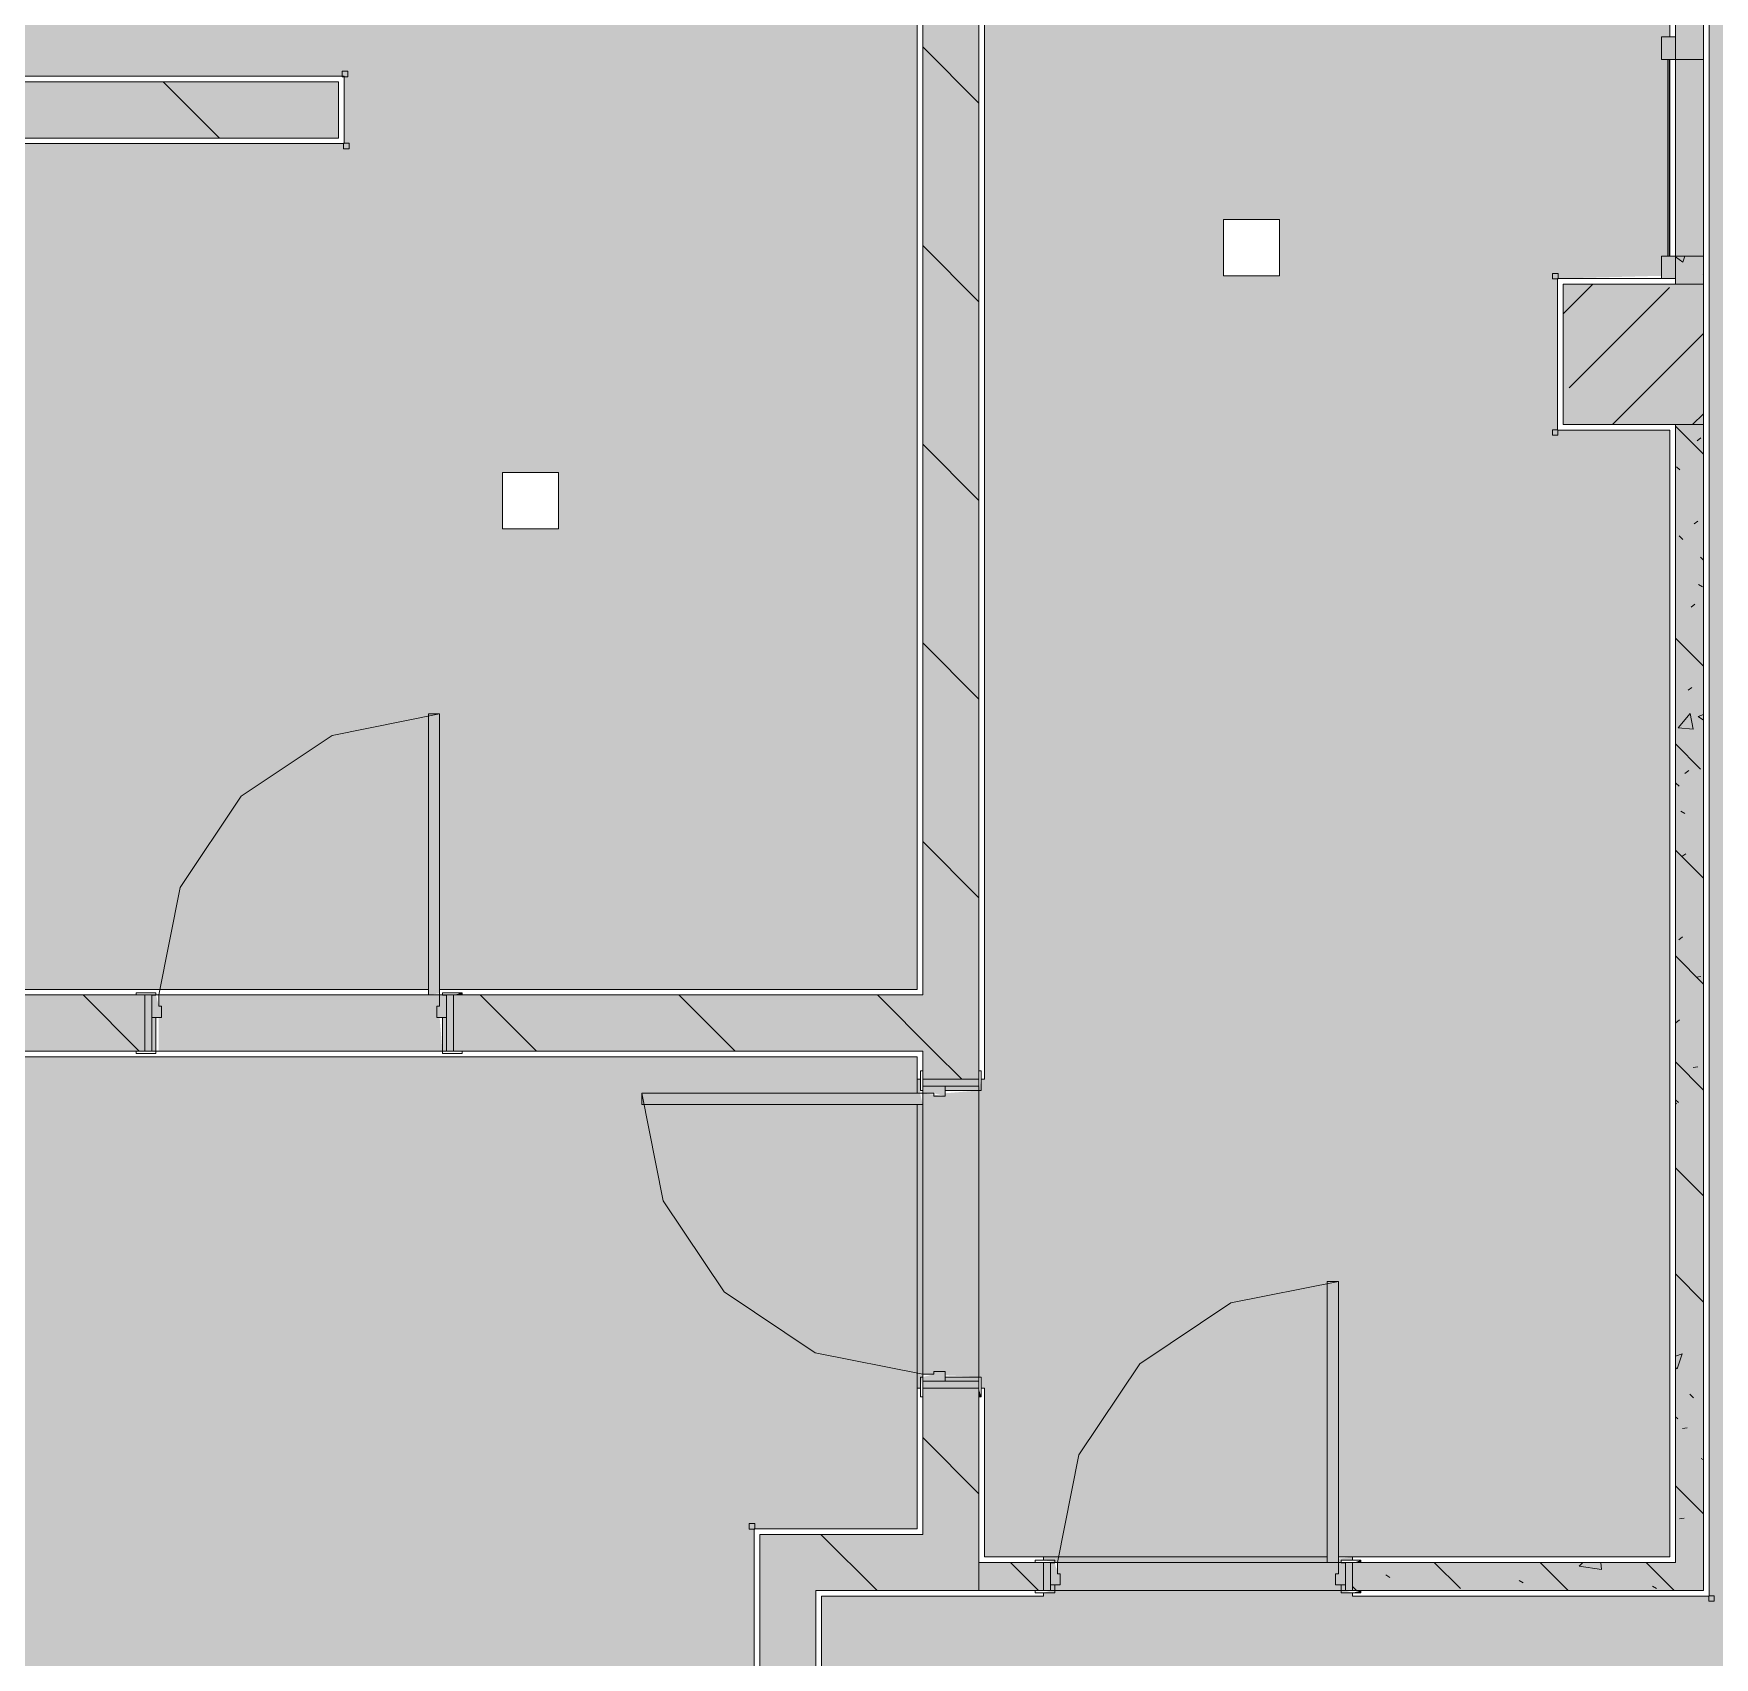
# Model space of a CAD drawing. Header units: millimetres. Extents: x -3817 to 677485, y -22715 to 103890.
# Drawn here: x -717.62 to -670.5, y -19459.29 to -19413.79 of the extents above; entities that cross this region are included whole.
import ezdxf

# ---------------------------------------------------------------- set-up
doc = ezdxf.new("R2010")
doc.units = ezdxf.units.MM
doc.layers.add('PDF _Геометрия', color=7, linetype='Continuous', true_color=0x1d1d1d)
doc.layers.add('PDF _Сплошная заливка', color=7, linetype='Continuous', true_color=0xffffff)

msp = doc.modelspace()

# ---------------------------------------------------------------- hatches: boundary and pattern name
at = {"layer": 'PDF _Сплошная заливка', "transparency": 33554559}
h = msp.add_hatch(color=256, dxfattribs=at)
h.paths.add_polyline_path([(-750.2853836064546, -19511.12036949702), (-750.2853836064546, -19511.09671810814), (-761.5055099953437, -19511.12036949702), (-761.466091939788, -19511.9077222748), (-750.6397266620103, -19511.9077222748), (-750.6397266620103, -19511.12036949702)], flags=0)
h.paths.add_polyline_path([(-741.8290474953436, -19511.91560560813), (-741.6794266620102, -19511.9077222748), (-741.758179439788, -19511.09671810814), (-750.2853836064546, -19511.12036949702), (-750.2853836064546, -19511.9077222748), (-741.8290474953436, -19511.9077222748)], flags=0)
h.paths.add_polyline_path([(-787.181729439788, -19511.91560560813), (-787.109504439788, -19511.9077222748), (-784.8195836064547, -19511.9077222748), (-784.8195836064547, -19511.09671810814), (-787.181729439788, -19511.09671810814)], flags=0)
h.paths.add_polyline_path([(-784.4259072175659, -19511.9077222748), (-774.0011016620102, -19511.9077222748), (-774.0011016620102, -19511.12036949702), (-784.4653252731215, -19511.12036949702), (-784.4653252731215, -19511.9077222748)], flags=0)
h.paths.add_polyline_path([(-769.938280828677, -19511.9077222748), (-769.7807752731214, -19511.9077222748), (-769.7807752731214, -19511.09671810814), (-773.6467586064547, -19511.12036949702), (-773.6467586064547, -19511.9077222748), (-770.0116072175658, -19511.9077222748)], flags=0)
h.paths.add_polyline_path([(-764.7336766620102, -19511.09671810814), (-764.6550086064547, -19510.96286394147), (-764.7336766620102, -19511.06781116369)], flags=0)
h.paths.add_polyline_path([(-761.859768328677, -19511.9077222748), (-761.859768328677, -19511.09671810814), (-764.7336766620102, -19511.09671810814), (-764.7336766620102, -19511.9077222748)], flags=0)
h.paths.add_polyline_path([(-773.3318349953437, -19510.8053597748), (-773.2530822175657, -19510.8053597748), (-773.3318349953437, -19510.64794033036)], flags=0)
h.paths.add_polyline_path([(-744.1123558286769, -19395.61260699702), (-744.1123558286769, -19395.92753199702), (-747.0064391620103, -19395.92753199702), (-746.6977877731215, -19396.46201394147), (-746.970580828677, -19396.61951810813), (-747.3701072175659, -19395.92753199702), (-750.8051155508992, -19395.92753199702), (-750.8051155508992, -19395.61260699702), (-747.5519405508991, -19395.61260699702), (-747.6518863842324, -19395.37635005258), (-747.4064738842325, -19395.23469866369), (-747.1882738842324, -19395.61260699702), (-744.1754252731214, -19395.61260699702)], flags=0)
h.paths.add_polyline_path([(-748.364216939788, -19395.22681394147), (-748.2657988842326, -19395.22681394147), (-748.2657988842326, -19395.12839449702)], flags=0)
h.paths.add_polyline_path([(-817.4956016620104, -19398.17159171925), (-817.4956016620104, -19397.58107644147), (-818.8341377731215, -19397.58107644147), (-818.8341377731215, -19398.17159171925), (-817.6531072175658, -19398.17159171925)], flags=0)
h.paths.add_polyline_path([(-817.4956016620104, -19410.37582505258), (-818.8341377731215, -19410.37582505258), (-818.8341377731215, -19410.96642505258), (-817.4956016620104, -19410.96642505258), (-817.4956016620104, -19410.76958616369)], flags=0)
h.paths.add_polyline_path([(-764.7336766620102, -19510.17551116369), (-764.6550086064547, -19509.86050144147), (-741.6794266620102, -19509.86050144147), (-741.6794266620102, -19510.0101222748), (-722.3808738842325, -19510.0101222748), (-722.3808738842325, -19506.86850699702), (-717.6743002731214, -19506.86850699702), (-717.656666939788, -19510.01800560813), (-703.521179439788, -19510.01800560813), (-703.521179439788, -19479.28053199702), (-697.4211391620103, -19479.28053199702), (-697.4211391620103, -19478.25700699702), (-705.1374238842325, -19478.25700699702), (-705.1374238842325, -19477.9419972748), (-697.4211391620103, -19477.9419972748), (-697.4211391620103, -19455.68925699702), (-692.8543530508991, -19455.68925699702), (-692.8543530508991, -19443.79986255258), (-700.5706377731215, -19443.79986255258), (-700.5706377731215, -19443.48493894147), (-692.8543530508991, -19443.48493894147), (-692.8543530508991, -19442.46132783036), (-744.2698599953437, -19442.46132783036), (-744.2698599953437, -19402.69895838591), (-744.1754252731214, -19402.61766255258), (-744.1123558286769, -19402.30528199702), (-742.4746641620103, -19402.3840347748), (-742.4746641620103, -19402.69895838591), (-742.3801447175659, -19402.69895838591), (-742.3801447175659, -19392.38435560813), (-742.5376488842325, -19392.38435560813), (-742.5376488842325, -19395.53385560813), (-743.4825072175659, -19395.61260699702), (-743.4825072175659, -19395.6913597748), (-744.1754252731214, -19395.53385560813), (-744.1754252731214, -19395.22689866369), (-748.364216939788, -19395.22681394147), (-748.364216939788, -19392.38435560813), (-764.7415599953436, -19392.46056533036), (-764.7415599953436, -19395.37635005258), (-772.4136794397881, -19395.37635005258), (-771.7913752731214, -19396.45421394147), (-772.0641683286769, -19396.6116347748), (-772.7727697175658, -19395.37635005258), (-773.7176280508991, -19395.37635005258), (-773.7176280508991, -19392.22685144147), (-811.9840433286769, -19392.22685144147), (-811.9840433286769, -19395.37635005258), (-814.9760377731213, -19395.37635005258), (-814.9760377731213, -19397.58107644147), (-816.8657530508992, -19397.58107644147), (-816.8657530508992, -19398.25034310813), (-817.0231738842325, -19398.17159171925), (-817.4956016620104, -19398.17159171925), (-817.4956016620104, -19398.64401949702), (-818.8341377731215, -19398.64401949702), (-818.8341377731215, -19409.90339588591), (-817.4956016620104, -19409.90339588591), (-817.4956016620104, -19410.37582505258), (-816.8657530508992, -19410.37582505258), (-816.8657530508992, -19410.96642505258), (-814.9760377731213, -19410.96642505258), (-814.9760377731213, -19420.25741671924), (-811.9840433286769, -19420.27369310813), (-811.9840433286769, -19429.86333338591), (-814.9760377731213, -19429.86333338591), (-814.9760377731213, -19444.03213616369), (-811.9840433286769, -19444.03213616369), (-811.9840433286769, -19448.75642644147), (-812.1414627731214, -19448.75642644147), (-812.1414627731214, -19449.05558338591), (-812.7319780508992, -19449.05558338591), (-812.7319780508992, -19448.76032644146), (-814.9760377731213, -19448.76032644146), (-814.9760377731213, -19462.93302783036), (-811.9840433286769, -19462.93302783036), (-811.9840433286769, -19472.53902921925), (-814.9760377731213, -19472.53902921925), (-814.9760377731213, -19483.56223338591), (-787.181729439788, -19483.56223338591), (-787.181729439788, -19509.86050144147), (-769.6232711064548, -19509.86050144147), (-769.6232711064548, -19507.02601255258), (-764.8990655508992, -19507.02601255258), (-764.8990655508992, -19510.01800560813), (-764.7415599953436, -19510.01800560813), (-764.7415599953436, -19510.17551116369)], flags=0)
h.paths.add_polyline_path([(-717.7525433286769, -19472.96415560813), (-722.1525849953437, -19472.96415560813), (-722.1525849953437, -19472.79486810813), (-723.1383030508991, -19472.79486810813), (-723.1383030508991, -19466.9683847748), (-722.1525849953437, -19466.9683847748), (-722.1525849953437, -19466.72822783035), (-717.1605877731214, -19466.72822783035), (-717.1605877731214, -19472.96415560813), (-717.6743002731214, -19472.96415560813)], flags=0)
h.paths.add_polyline_path([(-765.1352377731214, -19471.98784866369), (-769.3982891620102, -19471.98784866369), (-769.3949822175658, -19467.72505144147), (-765.1352377731214, -19467.72505144147), (-765.1352377731214, -19470.36745005258)], flags=0)
h.paths.add_polyline_path([(-765.1352377731214, -19424.91075421924), (-769.3949822175658, -19424.91075421924), (-769.3949822175658, -19420.6432097748), (-765.1274377731213, -19420.6432097748), (-765.1274377731213, -19424.91075421924)], flags=0)
h.paths.add_polyline_path([(-744.1123558286769, -19394.63621394147), (-744.1123558286769, -19392.38435560813), (-747.7737016620102, -19392.38435560813), (-747.7737016620102, -19394.63621394147), (-746.2249349953437, -19394.63621394147)], flags=0)
h = msp.add_hatch(color=256, dxfattribs=at)
h.paths.add_polyline_path([(-742.3801447175659, -19440.57161255258), (-706.5547113842324, -19440.57161255258), (-706.5547113842324, -19432.85541255258), (-706.2397016620104, -19432.85541255258), (-706.2397016620104, -19440.57161255258), (-692.8543530508991, -19440.57161255258), (-692.8543530508991, -19409.15546116369), (-697.6179780508992, -19409.15546116369), (-697.6179780508992, -19395.53385560813), (-704.1531474953437, -19395.53385560813), (-704.1531474953437, -19395.21893060813), (-697.6179780508992, -19395.21893060813), (-697.6179780508992, -19393.8271597748), (-700.1470377731214, -19393.8271597748), (-700.1470377731214, -19392.38435560813), (-701.2792391620103, -19392.38435560813), (-701.2792391620103, -19392.52609310814), (-717.4991627731215, -19392.52609310814), (-717.4991627731215, -19395.37635005258), (-722.5383780508992, -19395.37635005258), (-722.5383780508992, -19392.38435560813), (-724.9004377731213, -19392.38435560813), (-724.9004377731213, -19392.52609310814), (-741.1203613842325, -19392.52609310814), (-741.1203613842325, -19392.38435560813), (-742.3801447175659, -19392.38435560813), (-742.3801447175659, -19414.98202921925), (-708.9167724953436, -19414.98202921925), (-708.9167724953436, -19416.87166116369), (-742.3801447175659, -19416.87166116369), (-742.3801447175659, -19439.0588722748)], flags=0)
h.paths.add_polyline_path([(-702.9028599953435, -19427.66182921924), (-704.477566939788, -19427.66182921924), (-704.477566939788, -19426.0871222748), (-702.9028599953435, -19426.0871222748)], flags=0)
h.paths.add_polyline_path([(-717.8928391620102, -19424.90287088591), (-722.1447016620103, -19424.90287088591), (-722.1447016620103, -19420.65109310814), (-717.8928391620102, -19420.65109310814), (-717.8928391620102, -19421.61061671924)], flags=0)
h.paths.add_polyline_path([(-725.7691724953436, -19411.91518199702), (-727.3720224953436, -19411.91518199702), (-727.3720224953436, -19409.55303755258), (-725.0098780508991, -19409.55303755258), (-725.0098780508991, -19411.91518199702), (-725.4216961064548, -19411.91518199702)], flags=0)
h = msp.add_hatch(color=256, dxfattribs=at)
h.paths.add_polyline_path([(-681.3587211064548, -19456.47661116369), (-681.3587211064548, -19448.76032644146), (-681.0437961064547, -19448.76032644146), (-681.0437961064547, -19456.47661116369), (-671.7527197175658, -19456.47661116369), (-671.7527197175658, -19424.90287088591), (-674.902218328677, -19424.90287088591), (-674.902218328677, -19420.65109310814), (-671.9889766620104, -19420.57547783036), (-671.9889766620104, -19420.0211597748), (-671.8118058286769, -19420.0211597748), (-671.8118058286769, -19414.50960005258), (-671.9889766620104, -19414.50960005258), (-671.9889766620104, -19413.87966671924), (-671.7527197175658, -19413.87966671924), (-671.7874752731215, -19408.65938060813), (-671.9102238842324, -19408.65938060813), (-671.9102238842324, -19408.80111810813), (-676.9887724953436, -19408.80111810813), (-676.9887724953436, -19408.65938060813), (-677.3036974953436, -19408.65938060813), (-677.3036974953436, -19408.52552783036), (-677.8942974953436, -19408.52552783036), (-677.8942974953436, -19407.26574449702), (-686.555355828677, -19407.26574449702), (-686.555355828677, -19407.42316394146), (-685.5711641620104, -19407.42316394146), (-685.6499155508992, -19408.65938060813), (-690.9646377731214, -19408.65938060813), (-690.9646377731214, -19443.09126255258), (-691.0591572175658, -19443.09126255258), (-691.122141939788, -19443.40618616369), (-692.0670002731214, -19443.48493894147), (-692.0670002731214, -19443.56369171925), (-692.6969336064548, -19443.48493894147), (-692.699730828677, -19443.79986255258), (-692.8543530508991, -19443.79986255258), (-692.8543530508991, -19451.75232088591), (-692.7599183286769, -19451.75232088591), (-692.6969336064548, -19451.35864310813), (-691.0591572175658, -19451.43739588591), (-691.0591572175658, -19451.75232088591), (-690.9646377731214, -19451.75232088591), (-690.9646377731214, -19456.47661116369)], flags=0)
h.paths.add_polyline_path([(-692.768480828677, -19443.48493894147), (-692.7599183286769, -19443.40618616369), (-692.7599183286769, -19443.09126255258), (-692.8543530508991, -19443.09126255258), (-692.8543530508991, -19443.48493894147)], flags=0)
h.paths.add_polyline_path([(-684.2650113842326, -19420.57547783036), (-684.2650113842326, -19419.00068616369), (-682.6903044397881, -19419.00068616369), (-682.6903044397881, -19420.57547783036), (-683.2578461064547, -19420.57547783036)], flags=0)
h.paths.add_polyline_path([(-671.7724711064548, -19420.0211597748), (-671.7527197175658, -19420.0211597748), (-671.7724711064548, -19414.50960005258)], flags=0)
h = msp.add_hatch(color=256, dxfattribs=at)
h.paths.add_polyline_path([(-671.1274488842325, -19457.42146949702), (-670.8078613842325, -19457.42146949702), (-670.8078613842325, -19424.74545005258), (-671.5953002731214, -19424.74545005258), (-671.5953002731214, -19457.42146949702)], flags=0)
h.paths.add_polyline_path([(-670.8248155508992, -19420.80859866369), (-670.8078613842325, -19420.80859866369), (-670.8078613842325, -19420.0211597748), (-671.5953002731214, -19420.0211597748), (-671.5953002731214, -19420.80859866369)], flags=0)
h.paths.add_polyline_path([(-671.5953002731214, -19414.50960005258), (-670.8078613842325, -19414.50960005258), (-670.8078613842325, -19407.42316394146), (-671.5953002731214, -19407.42316394146), (-671.5953002731214, -19413.87966671924)], flags=0)
h = msp.add_hatch(color=256, dxfattribs=at)
h.paths.add_polyline_path([(-623.9591405508992, -19495.6090472748), (-623.8961558286769, -19496.00272366369), (-623.8017211064547, -19496.00272366369), (-623.8017211064547, -19495.6090472748), (-623.8961558286769, -19495.6090472748)], flags=0)
h.paths.add_polyline_path([(-697.2636349953435, -19478.25700699702), (-697.4211391620103, -19478.25700699702), (-697.4211391620103, -19478.65068338591), (-697.3266197175659, -19478.65068338591), (-697.2636349953435, -19478.33567366369)], flags=0)
h.paths.add_polyline_path([(-657.9572488842325, -19510.01800560813), (-628.0534974953437, -19510.01800560813), (-628.0534974953437, -19506.86850699702), (-624.9039988842325, -19506.86850699702), (-624.9039988842325, -19496.00272366369), (-624.8095641620102, -19496.00272366369), (-624.7465794397881, -19495.8058847748), (-624.5890738842326, -19495.8058847748), (-624.5890738842326, -19495.53029449702), (-623.9591405508992, -19495.6090472748), (-623.9591405508992, -19495.2941222748), (-623.8017211064547, -19495.2941222748), (-623.8017211064547, -19486.94798894147), (-623.8961558286769, -19486.94798894147), (-623.9591405508992, -19487.34166533036), (-624.5890738842326, -19487.26291255258), (-624.5890738842326, -19487.14482783036), (-624.7465794397881, -19487.14482783036), (-624.8095641620102, -19486.94798894147), (-624.9039988842325, -19486.94798894147), (-624.9039988842325, -19481.59384866369), (-631.5966724953436, -19481.59384866369), (-631.5966724953436, -19480.49148616369), (-631.832929439788, -19480.49148616369), (-631.832929439788, -19479.86155283036), (-631.6557586064547, -19479.86155283036), (-631.6557586064547, -19474.34999310813), (-631.832929439788, -19474.34999310813), (-631.832929439788, -19473.7200597748), (-631.5966724953436, -19473.7200597748), (-631.5966724953436, -19424.19426949702), (-628.0534974953437, -19424.19426949702), (-628.0334919397881, -19420.25741671924), (-624.1166447175659, -19420.25741671924), (-624.1166447175659, -19420.0211597748), (-627.5023155508992, -19420.0211597748), (-627.5023155508992, -19419.7062347748), (-624.1166447175659, -19419.7062347748), (-624.1166447175659, -19409.70655699702), (-631.045491939788, -19409.70655699702), (-631.045491939788, -19409.39163338591), (-624.1166447175659, -19409.39163338591), (-624.1166447175659, -19408.91920421924), (-670.650441939788, -19408.91920421924), (-670.650441939788, -19457.57888894147), (-680.6500349953436, -19457.57888894147), (-680.6500349953436, -19457.48445421924), (-680.8469586064548, -19457.42146949702), (-680.8469586064548, -19457.26396394147), (-681.1224641620103, -19457.26396394147), (-681.0437961064547, -19456.63403060813), (-681.3587211064548, -19456.56680699702), (-681.3587211064548, -19456.47661116369), (-689.3111780508992, -19456.47661116369), (-689.3111780508992, -19456.57104588591), (-688.9175016620103, -19456.63403060813), (-688.9962530508992, -19457.26396394147), (-689.1143391620103, -19457.26396394147), (-689.1143391620103, -19457.42146949702), (-689.3111780508992, -19457.48445421924), (-689.3111780508992, -19457.57888894147), (-695.5314238842326, -19457.57888894147), (-695.5314238842326, -19469.98954033036), (-695.625943328677, -19470.00437505258), (-695.6889280508991, -19470.30446394147), (-696.6337863842325, -19470.36745005258), (-696.6337863842325, -19470.46196949702), (-697.3266197175659, -19470.27182783036), (-697.3266197175659, -19469.98954033036), (-697.4211391620103, -19469.98954033036), (-697.4211391620103, -19477.9419972748), (-697.2636349953435, -19477.9419972748), (-697.2636349953435, -19478.25700699702), (-695.625943328677, -19478.33567366369), (-695.625943328677, -19478.65068338591), (-695.5314238842326, -19478.65068338591), (-695.5314238842326, -19510.01800560813), (-675.295894717566, -19510.01800560813), (-675.295894717566, -19506.86850699702), (-670.2567655508992, -19506.86850699702), (-670.2567655508992, -19510.01800560813), (-660.3109169397881, -19510.01800560813)], flags=0)
h.paths.add_polyline_path([(-679.3115002731214, -19493.24690144147), (-681.2012155508992, -19493.24690144147), (-681.2012155508992, -19467.73607088591), (-670.650441939788, -19467.73607088591), (-670.650441939788, -19471.98784866369), (-674.902218328677, -19471.98784866369), (-674.902218328677, -19469.62570283036), (-679.3115002731214, -19469.62570283036), (-679.3115002731214, -19487.0653972748)], flags=0)
h.paths.add_polyline_path([(-677.0281919397881, -19482.56227366369), (-677.0281919397881, -19480.20012783036), (-674.6660461064547, -19480.20012783036), (-674.6660461064547, -19482.56227366369), (-676.6754599953435, -19482.56227366369)], flags=0)
h.paths.add_polyline_path([(-631.6163405508992, -19479.86155283036), (-631.5966724953436, -19479.86155283036), (-631.6163405508992, -19474.34999310813)], flags=0)
h.paths.add_polyline_path([(-638.614868328677, -19458.88427783036), (-640.1896599953436, -19458.88427783036), (-640.1896599953436, -19457.30957088591), (-638.614868328677, -19457.30957088591)], flags=0)
h.paths.add_polyline_path([(-680.9650447175659, -19456.63403060813), (-680.9650447175659, -19456.57104588591), (-680.6500349953436, -19456.57104588591), (-680.6500349953436, -19456.47661116369), (-681.0437961064547, -19456.52671116369), (-681.0437961064547, -19456.63403060813)], flags=0)
h.paths.add_polyline_path([(-662.855404439788, -19449.86574033036), (-662.855404439788, -19447.50368060813), (-660.4933447175658, -19447.50368060813), (-660.4933447175658, -19449.86574033036)], flags=0)
h.paths.add_polyline_path([(-662.855404439788, -19435.29936116369), (-662.855404439788, -19432.93721671925), (-660.4933447175658, -19432.93721671925), (-660.4933447175658, -19435.29936116369)], flags=0)
h.paths.add_polyline_path([(-640.1896599953436, -19435.26307921924), (-640.1896599953436, -19433.6883722748), (-638.614868328677, -19433.6883722748), (-638.614868328677, -19435.26307921924), (-639.779029439788, -19435.26307921924)], flags=0)
h = msp.add_hatch(color=256, dxfattribs=at)
h.paths.add_polyline_path([(-671.9889766620104, -19420.65109310814), (-671.5953002731214, -19420.65109310814), (-671.5953002731214, -19420.0211597748), (-671.9889766620104, -19420.0211597748), (-671.9889766620104, -19420.57547783036)], flags=0)
h.paths.add_polyline_path([(-671.5953002731214, -19414.50960005258), (-671.5953002731214, -19413.87966671924), (-671.9889766620104, -19413.87966671924), (-671.9889766620104, -19414.50960005258), (-671.7527197175658, -19414.50960005258)], flags=0)
for points in [[(-711.569343328677, -19416.71424171924), (-709.0742766620103, -19416.71424171924), (-709.0742766620103, -19415.13944866369), (-742.5376488842325, -19415.13944866369), (-742.5376488842325, -19416.71424171924), (-717.4991627731215, -19416.71424171924)], [(-674.7447988842325, -19424.74545005258), (-670.8078613842325, -19424.74545005258), (-670.8248155508992, -19420.80859866369), (-674.7447988842325, -19420.80859866369), (-674.7447988842325, -19421.28925005258)], [(-714.0347391620103, -19442.30382366369), (-706.1609502731213, -19442.30382366369), (-706.2397016620104, -19441.35905005258), (-706.3184544397881, -19441.35905005258), (-706.2397016620104, -19440.72911671925), (-714.1134919397881, -19440.72911671925), (-714.1134919397881, -19442.30382366369)], [(-693.0400863842325, -19457.42146949702), (-692.6969336064548, -19457.42146949702), (-692.6969336064548, -19455.84667783036), (-695.6889280508991, -19455.84667783036), (-695.6889280508991, -19457.42146949702), (-695.5314238842326, -19457.42146949702)]]:
    msp.add_hatch(color=256, dxfattribs=at).paths.add_polyline_path(points)
at = {"layer": 'PDF _Сплошная заливка', "true_color": 0xe2e2e2, "transparency": 33554559}
for points in [[(-706.5547113842324, -19440.72911671925), (-706.2397016620104, -19440.68198338591), (-706.2397016620104, -19432.85541255258), (-706.5547113842324, -19432.85541255258), (-706.5547113842324, -19440.64426116369)], [(-692.6969336064548, -19443.79986255258), (-692.768480828677, -19443.48493894147), (-700.5706377731215, -19443.48493894147), (-700.5706377731215, -19443.79986255258), (-692.699730828677, -19443.79986255258)], [(-681.0437961064547, -19456.63403060813), (-681.0437961064547, -19448.76032644146), (-681.3587211064548, -19448.76032644146), (-681.3587211064548, -19456.63403060813), (-681.2012155508992, -19456.63403060813)]]:
    msp.add_hatch(color=254, dxfattribs=at).paths.add_polyline_path(points)
at = {"layer": 'PDF _Сплошная заливка', "transparency": 33554559}
h = msp.add_hatch(color=256, dxfattribs=at)
h.paths.add_polyline_path([(-742.5376488842325, -19442.30382366369), (-714.5071683286769, -19442.30382366369), (-714.5071683286769, -19440.72911671925), (-742.5376488842325, -19440.72911671925), (-742.5376488842325, -19441.14610560813)], flags=0)
h.paths.add_polyline_path([(-705.8460252731214, -19442.30382366369), (-691.122141939788, -19442.30382366369), (-691.122141939788, -19440.72911671925), (-705.8460252731214, -19440.72911671925)], flags=0)
at = {"layer": 'PDF _Сплошная заливка', "true_color": 0xe2e2e2, "transparency": 33554559}
h = msp.add_hatch(color=254, dxfattribs=at)
h.paths.add_polyline_path([(-714.0347391620103, -19441.35905005258), (-714.1921586064547, -19440.72911671925), (-714.3103294397881, -19440.72911671925), (-714.3103294397881, -19441.35905005258), (-714.1134919397881, -19441.35905005258)], flags=0)
h.paths.add_polyline_path([(-706.2397016620104, -19441.35905005258), (-706.0428641620102, -19441.35905005258), (-706.0428641620102, -19440.72911671925), (-706.2397016620104, -19440.72911671925), (-706.3184544397881, -19441.35905005258)], flags=0)
h = msp.add_hatch(color=254, dxfattribs=at)
h.paths.add_polyline_path([(-692.6969336064548, -19451.55548199702), (-692.0670002731214, -19451.55548199702), (-692.0670002731214, -19451.27989171924), (-692.6969336064548, -19451.43739588591)], flags=0)
h.paths.add_polyline_path([(-692.0670002731214, -19443.56369171925), (-692.0670002731214, -19443.28810005258), (-692.6969336064548, -19443.28810005258), (-692.6969336064548, -19443.48493894147), (-692.3819238842325, -19443.48493894147)], flags=0)
at = {"layer": 'PDF _Сплошная заливка', "transparency": 33554559}
h = msp.add_hatch(color=256, dxfattribs=at)
h.paths.add_polyline_path([(-695.6889280508991, -19479.31045560813), (-695.6889280508991, -19478.65068338591), (-697.2636349953435, -19478.65068338591), (-697.2636349953435, -19479.31045560813), (-696.3976988842325, -19479.31045560813)], flags=0)
h.paths.add_polyline_path([(-695.6889280508991, -19469.98954033036), (-695.6889280508991, -19455.84667783036), (-697.2636349953435, -19455.84667783036), (-697.2636349953435, -19469.98954033036)], flags=0)
at = {"layer": 'PDF _Сплошная заливка', "true_color": 0xe2e2e2, "transparency": 33554559}
h = msp.add_hatch(color=254, dxfattribs=at)
h.paths.add_polyline_path([(-681.0437961064547, -19457.26396394147), (-680.8469586064548, -19457.26396394147), (-680.8469586064548, -19456.63403060813), (-681.0437961064547, -19456.63403060813), (-681.1224641620103, -19457.26396394147)], flags=0)
h.paths.add_polyline_path([(-689.1143391620103, -19457.26396394147), (-688.8387488842326, -19457.26396394147), (-688.9962530508992, -19456.63403060813), (-689.1143391620103, -19456.63403060813)], flags=0)

# ---------------------------------------------------------------- linework, layer by layer
at = {"layer": 'PDF _Геометрия', "color": 253, "lineweight": 9, "true_color": 0xaaaaaa}
for points in [[(-741.1203613842325, -19392.38435560813), (-742.3801447175659, -19392.38435560813), (-742.3801447175659, -19414.98202921925), (-708.9167724953436, -19414.98202921925), (-708.9167724953436, -19416.87166116369), (-742.3801447175659, -19416.87166116369), (-742.3801447175659, -19440.57161255258), (-706.5547113842324, -19440.57161255258)], [(-706.2397016620104, -19440.57161255258), (-692.8543530508991, -19440.57161255258), (-692.8543530508991, -19409.15546116369), (-697.6179780508992, -19409.15546116369), (-697.6179780508992, -19395.53385560813), (-697.6179780508992, -19402.46278616369), (-697.5234586064547, -19402.46278616369)], [(-692.7599183286769, -19443.09126255258), (-692.8543530508991, -19443.09126255258), (-692.8543530508991, -19443.48493894147), (-692.8543530508991, -19442.46132783036), (-744.2698599953437, -19442.46132783036), (-744.2698599953437, -19402.69895838591), (-744.1754252731214, -19402.69895838591)], [(-690.9646377731214, -19408.65938060813), (-690.9646377731214, -19443.09126255258), (-691.0591572175658, -19443.09126255258)], [(-624.0221252731213, -19408.99795560813), (-624.1166447175659, -19408.99795560813), (-624.1166447175659, -19409.39163338591), (-624.1166447175659, -19408.91920421924), (-670.650441939788, -19408.91920421924), (-670.650441939788, -19457.57888894147), (-680.6500349953436, -19457.57888894147), (-680.6500349953436, -19457.48445421924)], [(-671.7527197175658, -19413.87966671924), (-671.7527197175658, -19408.65938060813)], [(-671.5953002731214, -19414.50960005258), (-671.9889766620104, -19414.50960005258), (-671.9889766620104, -19413.87966671924), (-671.5953002731214, -19413.87966671924)], [(-671.7527197175658, -19420.0211597748), (-671.7527197175658, -19414.50960005258)], [(-671.5953002731214, -19420.65109310814), (-671.9889766620104, -19420.65109310814), (-671.9889766620104, -19420.0211597748), (-671.5953002731214, -19420.0211597748)], [(-680.6500349953436, -19456.57104588591), (-680.6500349953436, -19456.47661116369), (-681.0437961064547, -19456.47661116369), (-671.7527197175658, -19456.47661116369), (-671.7527197175658, -19424.90287088591), (-674.902218328677, -19424.90287088591), (-674.902218328677, -19420.65109310814), (-671.7527197175658, -19420.65109310814)], [(-714.1134919397881, -19440.72911671925), (-713.5140752731214, -19437.71592921924), (-711.8072947175658, -19435.16152366369), (-709.2528891620103, -19433.45474310813), (-706.2397016620104, -19432.85541255258)], [(-692.6969336064548, -19451.35864310813), (-695.7100363842326, -19450.75931255258), (-698.2644419397881, -19449.05253199702), (-699.9713072175658, -19446.49804033036), (-700.5706377731215, -19443.48493894147)], [(-697.3266197175659, -19469.98954033036), (-697.4211391620103, -19469.98954033036), (-697.4211391620103, -19477.9419972748), (-697.4211391620103, -19455.68925699702), (-692.8543530508991, -19455.68925699702), (-692.8543530508991, -19443.79986255258), (-692.8543530508991, -19451.75232088591), (-692.7599183286769, -19451.75232088591)], [(-688.9175016620103, -19456.63403060813), (-688.3181697175659, -19453.62092783036), (-686.611304439788, -19451.0665222748), (-684.0568988842325, -19449.35965699703), (-681.0437961064547, -19448.76032644146)], [(-691.0591572175658, -19451.75232088591), (-690.9646377731214, -19451.75232088591), (-690.9646377731214, -19456.47661116369), (-681.3587211064548, -19456.47661116369), (-689.3111780508992, -19456.47661116369), (-689.3111780508992, -19456.57104588591)], [(-689.3111780508992, -19457.48445421924), (-689.3111780508992, -19457.57888894147), (-695.5314238842326, -19457.57888894147), (-695.5314238842326, -19469.98954033036), (-695.625943328677, -19469.98954033036)]]:
    msp.add_lwpolyline(points, dxfattribs=at)
at = {"layer": 'PDF _Геометрия', "color": 7, "lineweight": 9}
for points in [[(-697.4604738842326, -19402.54145421924), (-697.4604738842326, -19408.99795560813), (-695.8857655508992, -19408.99795560813), (-692.6969336064548, -19408.99795560813), (-692.6969336064548, -19440.72911671925), (-705.6098530508991, -19440.72911671925)], [(-691.122141939788, -19442.85500560813), (-691.122141939788, -19442.30382366369), (-691.122141939788, -19440.72911671925), (-691.122141939788, -19407.89559310813), (-692.4606766620102, -19407.89559310813), (-692.4606766620102, -19407.42316394146), (-692.6969336064548, -19407.42316394146), (-692.6969336064548, -19402.85646255258), (-693.3267822175658, -19402.85646255258), (-695.8857655508992, -19402.85646255258), (-695.8857655508992, -19403.48631255258), (-695.8857655508992, -19407.42316394146), (-693.3267822175658, -19407.42316394146), (-693.3267822175658, -19403.48631255258), (-695.8857655508992, -19403.48631255258)], [(-714.7433405508992, -19440.72911671925), (-742.5376488842325, -19440.72911671925), (-742.5376488842325, -19416.71424171924), (-709.0742766620103, -19416.71424171924), (-709.0742766620103, -19415.13944866369), (-742.5376488842325, -19415.13944866369), (-744.1123558286769, -19415.13944866369), (-744.1123558286769, -19407.26574449702), (-742.5376488842325, -19407.26574449702), (-742.5376488842325, -19415.13944866369), (-744.1123558286769, -19415.13944866369), (-744.1123558286769, -19442.30382366369), (-742.5376488842325, -19442.30382366369), (-714.7433405508992, -19442.30382366369)], [(-691.122141939788, -19415.73479588591), (-692.6969336064548, -19414.16008894147)], [(-680.4138627731214, -19457.42146949702), (-671.5953002731214, -19457.42146949702), (-670.8078613842325, -19457.42146949702), (-670.8078613842325, -19420.0211597748), (-671.5953002731214, -19420.0211597748), (-671.5953002731214, -19414.50960005258), (-670.8078613842325, -19414.50960005258), (-670.8078613842325, -19420.0211597748), (-671.5953002731214, -19420.0211597748), (-671.5953002731214, -19420.80859866369)], [(-712.4130697175658, -19416.71424171924), (-713.9877766620102, -19415.13944866369)], [(-691.122141939788, -19421.30238894147), (-692.6969336064548, -19419.72768199702)], [(-674.7447988842325, -19421.64325421925), (-673.9100586064546, -19420.80859866369)], [(-674.5694919397881, -19423.71293894147), (-671.7632308286769, -19420.90667783036)], [(-673.3570113842325, -19424.74545005258), (-670.8078613842325, -19422.19630005258)], [(-671.1120197175658, -19424.74545005258), (-670.8078613842325, -19424.44129171925)], [(-671.5953002731214, -19424.74545005258), (-671.5953002731214, -19456.63403060813), (-680.4138627731214, -19456.63403060813)], [(-691.122141939788, -19426.86998199702), (-692.6969336064548, -19425.29519033035)], [(-691.122141939788, -19432.43757505258), (-692.6969336064548, -19430.86278338591)], [(-691.122141939788, -19438.00508338591), (-692.6969336064548, -19436.43037644147)], [(-714.6612822175659, -19442.30382366369), (-716.2359891620104, -19440.72911671925)], [(-714.5071683286769, -19442.30382366369), (-714.5071683286769, -19440.72911671925)], [(-714.1134919397881, -19440.72911671925), (-706.5547113842324, -19440.72911671925)], [(-705.8460252731214, -19440.72911671925), (-705.8460252731214, -19442.30382366369)], [(-703.5260961064548, -19442.30382366369), (-705.1008877731214, -19440.72911671925)], [(-697.9585877731215, -19442.30382366369), (-699.5332947175659, -19440.72911671925)], [(-691.603641939788, -19443.09126255258), (-692.3909947175658, -19442.30382366369), (-693.9657016620102, -19440.72911671925)], [(-706.1609502731213, -19442.30382366369), (-714.1921586064547, -19442.30382366369)], [(-705.6098530508991, -19442.30382366369), (-692.6969336064548, -19442.30382366369), (-692.6969336064548, -19442.85500560813)], [(-692.6969336064548, -19443.09126255258), (-691.122141939788, -19443.09126255258)], [(-692.6969336064548, -19451.35864310813), (-692.6969336064548, -19443.79986255258)], [(-691.122141939788, -19443.40618616369), (-691.122141939788, -19451.43739588591)], [(-691.122141939788, -19451.75232088591), (-692.6969336064548, -19451.75232088591)], [(-692.6969336064548, -19451.98857783036), (-692.6969336064548, -19455.84667783036), (-695.6889280508991, -19455.84667783036), (-697.2636349953435, -19455.84667783036), (-697.2636349953435, -19469.75336810813)], [(-695.6889280508991, -19469.75336810813), (-695.6889280508991, -19457.42146949702), (-692.6969336064548, -19457.42146949702), (-691.122141939788, -19457.42146949702), (-691.122141939788, -19451.98857783036)], [(-691.122141939788, -19454.70786255258), (-692.6969336064548, -19453.13307088591)], [(-693.9761280508992, -19457.42146949702), (-695.5508363842325, -19455.84667783036)], [(-689.5474349953436, -19456.63403060813), (-691.122141939788, -19456.63403060813), (-691.122141939788, -19457.42146949702), (-689.5474349953436, -19457.42146949702)], [(-689.3111780508992, -19457.42146949702), (-689.3111780508992, -19456.63403060813)], [(-688.9175016620103, -19456.63403060813), (-681.3587211064548, -19456.63403060813)], [(-680.6500349953436, -19456.63403060813), (-680.6500349953436, -19457.42146949702)], [(-680.9650447175659, -19457.42146949702), (-688.9962530508992, -19457.42146949702)]]:
    msp.add_lwpolyline(points, dxfattribs=at)
for points in [[(-671.5953002731214, -19407.42316394146), (-671.5953002731214, -19414.50960005258), (-670.8078613842325, -19414.50960005258), (-670.8078613842325, -19407.42316394146)], [(-708.9680586064546, -19414.99771255258), (-708.8144530508991, -19414.99771255258), (-708.8144530508991, -19414.84029171924), (-708.9680586064546, -19414.84029171924)], [(-708.9325391620102, -19416.85979310813), (-708.9325391620102, -19417.01339866369), (-708.7750349953436, -19417.01339866369), (-708.7750349953436, -19416.85979310813)], [(-674.8865363842325, -19420.66296116369), (-674.8865363842325, -19420.50944033036), (-675.043955828677, -19420.50944033036), (-675.043955828677, -19420.66296116369)], [(-670.8078613842325, -19420.80859866369), (-674.7447988842325, -19420.80859866369), (-674.7447988842325, -19424.74545005258), (-670.8078613842325, -19424.74545005258)], [(-674.8903502731214, -19424.88718755258), (-675.043955828677, -19424.88718755258), (-675.043955828677, -19425.04460699702), (-674.8903502731214, -19425.04460699702)], [(-697.5589766620103, -19455.69705560814), (-697.4054572175659, -19455.69705560814), (-697.4054572175659, -19455.53963616369), (-697.5589766620103, -19455.53963616369)], [(-670.6614613842326, -19457.56702088591), (-670.6614613842326, -19457.72062644147), (-670.5040419397881, -19457.72062644147), (-670.5040419397881, -19457.56702088591)]]:
    msp.add_lwpolyline(points, close=True, dxfattribs=at)
at = {"layer": 'PDF _Геометрия', "color": 253, "lineweight": 9, "true_color": 0xaaaaaa}
for points in [[(-671.5953002731214, -19414.50960005258), (-671.5953002731214, -19413.87966671924), (-671.9889766620104, -19413.87966671924), (-671.9889766620104, -19414.50960005258), (-671.8118058286769, -19414.50960005258), (-671.8118058286769, -19420.0211597748), (-671.8118058286769, -19414.50960005258), (-671.7724711064548, -19414.50960005258), (-671.7724711064548, -19420.0211597748), (-671.7724711064548, -19414.50960005258)], [(-684.2650113842326, -19419.00068616369), (-682.6903044397881, -19419.00068616369), (-682.6903044397881, -19420.57547783036), (-684.2650113842326, -19420.57547783036)], [(-671.5953002731214, -19420.65109310814), (-671.5953002731214, -19420.0211597748), (-671.7724711064548, -19420.0211597748), (-671.8118058286769, -19420.0211597748), (-671.9889766620104, -19420.0211597748), (-671.9889766620104, -19420.65109310814)], [(-702.9028599953435, -19426.0871222748), (-702.9028599953435, -19427.66182921924), (-704.477566939788, -19427.66182921924), (-704.477566939788, -19426.0871222748)], [(-706.2397016620104, -19432.85541255258), (-706.5547113842324, -19432.85541255258), (-706.5547113842324, -19440.72911671925), (-706.2397016620104, -19440.72911671925)], [(-714.1921586064547, -19440.72911671925), (-714.1921586064547, -19440.66613199702), (-714.7433405508992, -19440.66613199702), (-714.7433405508992, -19440.72911671925)], [(-714.3103294397881, -19442.30382366369), (-714.3103294397881, -19440.72911671925), (-714.5071683286769, -19440.72911671925), (-714.5071683286769, -19442.30382366369)], [(-714.1134919397881, -19440.72911671925), (-714.3103294397881, -19440.72911671925), (-714.3103294397881, -19441.35905005258), (-714.0347391620103, -19441.35905005258), (-714.0347391620103, -19441.04404171924), (-714.1134919397881, -19441.04404171924)], [(-714.1921586064547, -19440.73700005258), (-714.1921586064547, -19440.72911671925), (-714.3103294397881, -19440.72911671925), (-714.3103294397881, -19440.73700005258)], [(-706.2397016620104, -19440.72911671925), (-706.2397016620104, -19441.04404171924), (-706.3184544397881, -19441.04404171924), (-706.3184544397881, -19441.35905005258), (-706.0428641620102, -19441.35905005258), (-706.0428641620102, -19440.72911671925)], [(-706.1609502731213, -19440.72911671925), (-705.6098530508991, -19440.72911671925), (-705.6098530508991, -19440.66613199702), (-706.1609502731213, -19440.66613199702)], [(-706.1609502731213, -19440.73700005258), (-706.0428641620102, -19440.73700005258), (-706.0428641620102, -19440.72911671925), (-706.1609502731213, -19440.72911671925)], [(-706.0428641620102, -19442.30382366369), (-705.8460252731214, -19442.30382366369), (-705.8460252731214, -19440.72911671925), (-706.0428641620102, -19440.72911671925)], [(-714.1921586064547, -19442.30382366369), (-714.1921586064547, -19441.35905005258), (-714.3103294397881, -19441.35905005258), (-714.3103294397881, -19442.30382366369)], [(-706.1609502731213, -19442.30382366369), (-706.0428641620102, -19442.30382366369), (-706.0428641620102, -19441.35905005258), (-706.1609502731213, -19441.35905005258)], [(-714.1921586064547, -19442.36689310813), (-714.1921586064547, -19442.30382366369), (-714.7433405508992, -19442.30382366369), (-714.7433405508992, -19442.36689310813)], [(-706.1609502731213, -19442.36689310813), (-705.6098530508991, -19442.36689310813), (-705.6098530508991, -19442.30382366369), (-706.1609502731213, -19442.30382366369)], [(-692.6969336064548, -19443.40618616369), (-692.6969336064548, -19442.85500560813), (-692.7599183286769, -19442.85500560813), (-692.7599183286769, -19443.40618616369)], [(-691.0591572175658, -19443.40618616369), (-691.0591572175658, -19442.85500560813), (-691.122141939788, -19442.85500560813), (-691.122141939788, -19443.40618616369)], [(-691.122141939788, -19443.28810005258), (-691.122141939788, -19443.09126255258), (-692.6969336064548, -19443.09126255258), (-692.6969336064548, -19443.28810005258)], [(-692.6969336064548, -19443.48493894147), (-692.3819238842325, -19443.48493894147), (-692.3819238842325, -19443.56369171925), (-692.0670002731214, -19443.56369171925), (-692.0670002731214, -19443.28810005258), (-692.6969336064548, -19443.28810005258)], [(-692.6890502731214, -19443.40618616369), (-692.6890502731214, -19443.28810005258), (-692.6969336064548, -19443.28810005258), (-692.6969336064548, -19443.40618616369)], [(-691.122141939788, -19443.40618616369), (-691.122141939788, -19443.28810005258), (-692.0670002731214, -19443.28810005258), (-692.0670002731214, -19443.40618616369)], [(-700.5706377731215, -19443.48493894147), (-700.5706377731215, -19443.79986255258), (-692.6969336064548, -19443.79986255258), (-692.6969336064548, -19443.48493894147)], [(-681.0437961064547, -19448.76032644146), (-681.3587211064548, -19448.76032644146), (-681.3587211064548, -19456.63403060813), (-681.0437961064547, -19456.63403060813)], [(-692.6969336064548, -19451.35864310813), (-692.6969336064548, -19451.55548199702), (-692.0670002731214, -19451.55548199702), (-692.0670002731214, -19451.27989171924), (-692.3819238842325, -19451.27989171924), (-692.3819238842325, -19451.35864310813)], [(-692.6969336064548, -19451.43739588591), (-692.7599183286769, -19451.43739588591), (-692.7599183286769, -19451.98857783036), (-692.6969336064548, -19451.98857783036)], [(-692.6890502731214, -19451.43739588591), (-692.6969336064548, -19451.43739588591), (-692.6969336064548, -19451.55548199702), (-692.6890502731214, -19451.55548199702)], [(-691.122141939788, -19451.55548199702), (-692.6969336064548, -19451.55548199702), (-692.6969336064548, -19451.75232088591), (-691.122141939788, -19451.75232088591)], [(-691.122141939788, -19451.43739588591), (-692.0670002731214, -19451.43739588591), (-692.0670002731214, -19451.55548199702), (-691.122141939788, -19451.55548199702)], [(-691.0591572175658, -19451.43739588591), (-691.122141939788, -19451.43739588591), (-691.122141939788, -19451.98857783036), (-691.0591572175658, -19451.98857783036)], [(-688.9962530508992, -19456.63403060813), (-688.9962530508992, -19456.57104588591), (-689.5474349953436, -19456.57104588591), (-689.5474349953436, -19456.63403060813)], [(-689.1143391620103, -19457.42146949702), (-689.1143391620103, -19456.63403060813), (-689.3111780508992, -19456.63403060813), (-689.3111780508992, -19457.42146949702)], [(-688.9175016620103, -19456.63403060813), (-689.1143391620103, -19456.63403060813), (-689.1143391620103, -19457.26396394147), (-688.8387488842326, -19457.26396394147), (-688.8387488842326, -19456.94904033036), (-688.9175016620103, -19456.94904033036)], [(-688.9962530508992, -19456.64191394146), (-688.9962530508992, -19456.63403060813), (-689.1143391620103, -19456.63403060813), (-689.1143391620103, -19456.64191394146)], [(-681.0437961064547, -19456.63403060813), (-681.0437961064547, -19456.94904033036), (-681.1224641620103, -19456.94904033036), (-681.1224641620103, -19457.26396394147), (-680.8469586064548, -19457.26396394147), (-680.8469586064548, -19456.63403060813)], [(-680.9650447175659, -19456.63403060813), (-680.4138627731214, -19456.63403060813), (-680.4138627731214, -19456.57104588591), (-680.9650447175659, -19456.57104588591)], [(-680.9650447175659, -19456.64191394146), (-680.8469586064548, -19456.64191394146), (-680.8469586064548, -19456.63403060813), (-680.9650447175659, -19456.63403060813)], [(-680.8469586064548, -19457.42146949702), (-680.6500349953436, -19457.42146949702), (-680.6500349953436, -19456.63403060813), (-680.8469586064548, -19456.63403060813)], [(-688.9962530508992, -19457.48445421924), (-688.9962530508992, -19457.42146949702), (-689.5474349953436, -19457.42146949702), (-689.5474349953436, -19457.48445421924)], [(-688.9962530508992, -19457.42146949702), (-688.9962530508992, -19457.26396394147), (-689.1143391620103, -19457.26396394147), (-689.1143391620103, -19457.42146949702)], [(-680.9650447175659, -19457.42146949702), (-680.8469586064548, -19457.42146949702), (-680.8469586064548, -19457.26396394147), (-680.9650447175659, -19457.26396394147)], [(-680.9650447175659, -19457.48445421924), (-680.4138627731214, -19457.48445421924), (-680.4138627731214, -19457.42146949702), (-680.9650447175659, -19457.42146949702)]]:
    msp.add_lwpolyline(points, close=True, dxfattribs=at)
at = {"layer": 'PDF _Геометрия', "color": 8, "lineweight": 9, "true_color": 0x787878}
for points in [[(-671.5953002731214, -19420.04735421924), (-671.3850683286769, -19420.18917644147)], [(-671.3849822175658, -19420.18951533036), (-671.3284405508992, -19420.0211597748)], [(-670.815829439788, -19420.53945005258), (-670.8078613842325, -19420.53334588591)], [(-670.8078613842325, -19425.5761222748), (-671.5953002731214, -19424.78868338591)], [(-670.9860502731214, -19425.19982366369), (-670.8813586064547, -19425.1194597748)], [(-671.5665627731213, -19425.92580283036), (-671.4692447175657, -19426.01498199702)], [(-671.0711599953436, -19427.52992505258), (-670.9664683286769, -19427.4496472748)], [(-671.3867627731213, -19427.96514033036), (-671.4856905508991, -19427.86612644147)], [(-670.8078613842325, -19428.54395699702), (-670.8917849953436, -19428.46011810813)], [(-670.9479877731214, -19429.22237921925), (-670.8365988842324, -19429.29333199702)], [(-671.1562711064547, -19429.86011116369), (-671.0515780508991, -19429.77974866369)], [(-670.8078613842325, -19431.51560560813), (-671.5953002731214, -19430.72816671924)], [(-671.2414655508992, -19432.19029866369), (-671.1366891620103, -19432.1099347748)], [(-671.0980322175659, -19433.28070838591), (-671.5163780508992, -19433.2441722748), (-671.1789891620102, -19432.84193338591)], [(-671.0978627731214, -19433.28113199702), (-671.1788197175657, -19432.84235699702)], [(-670.8078613842325, -19433.02775144147), (-670.9613822175659, -19432.92424588591), (-670.8078613842325, -19432.86533060813)], [(-670.8917849953436, -19434.39960144147), (-671.5953002731214, -19433.69608616369)], [(-671.5871613842326, -19434.78954866369), (-671.4898447175659, -19434.87872783036)], [(-671.3265752731214, -19434.5204847748), (-671.2217988842326, -19434.4401222748)], [(-671.442966939788, -19435.57486671925), (-671.3315766620103, -19435.64582088591)], [(-670.8078613842325, -19437.45508894147), (-671.5953002731214, -19436.66765144146)], [(-671.4116863842326, -19436.8506722748), (-671.3069086064548, -19436.77030838591)], [(-671.4967961064548, -19439.18085838591), (-671.3920183286768, -19439.10049588591)], [(-670.8078613842325, -19440.42292366369), (-671.5953002731214, -19439.63556949702)], [(-671.0119905508992, -19440.23371533036), (-670.881104439788, -19440.21650560814)], [(-671.581905828677, -19441.51104449702), (-671.477129439788, -19441.43068199702)], [(-670.8078613842325, -19443.3945722748), (-671.5953002731214, -19442.6071347748)], [(-671.1010849953437, -19442.76379171924), (-670.9701974953437, -19442.74658338591)], [(-671.5953002731214, -19443.66473755258), (-671.510529439788, -19443.74238894147)], [(-671.5953002731214, -19443.78613060813), (-671.5623238842326, -19443.76086810813)], [(-670.8078613842325, -19446.36240699702), (-671.5953002731214, -19445.57505421925)], [(-670.8078613842325, -19449.33405699702), (-671.5953002731214, -19448.54670283035)], [(-671.5953002731214, -19450.85595144147), (-671.4025308286771, -19450.78194588591)], [(-671.5442683286769, -19451.20537783036), (-671.4023613842326, -19450.78236949702)], [(-671.5953002731214, -19451.17062088591), (-671.5444377731214, -19451.20495421925)], [(-671.0897252731214, -19452.02002783036), (-671.1887377731214, -19451.92110005258)], [(-671.5953002731214, -19452.54738755258), (-671.5311280508992, -19452.6061347748)], [(-671.3950711064547, -19452.87596116369), (-671.2641836064547, -19452.85875144147)], [(-670.8737280508991, -19453.71841533036), (-670.8078613842325, -19453.76037644147)], [(-670.8078613842325, -19455.27354033036), (-671.5953002731214, -19454.48618616369)], [(-671.4841655508992, -19455.40603755258), (-671.3532780508991, -19455.38882921925)], [(-689.4463030508991, -19457.42146949702), (-690.2337405508991, -19456.63403060813)], [(-679.7100933286769, -19456.97955699702), (-679.598704439788, -19457.05042644147)], [(-677.6232002731215, -19457.36560421925), (-678.3547738842325, -19456.63403060813)], [(-674.5995016620102, -19457.42146949702), (-675.3868544397881, -19456.63403060813)], [(-673.6661724953436, -19456.83417505258), (-674.2887308286769, -19456.73762088591), (-674.1893794397881, -19456.63403060813)], [(-673.6660877731214, -19456.83451394147), (-673.6893988842326, -19456.63403060813)], [(-671.6278516620102, -19457.42146949702), (-672.4152905508992, -19456.63403060813)], [(-680.5389849953435, -19457.42146949702), (-680.6500349953436, -19457.3103347748)], [(-675.9733849953435, -19457.13740144147), (-675.862080828677, -19457.20835421924)], [(-672.2367627731214, -19457.29532921925), (-672.1254586064547, -19457.36619866369)]]:
    msp.add_lwpolyline(points, dxfattribs=at)
at = {"layer": 'PDF _Сплошная заливка', "lineweight": 60, "transparency": 33554559}
for points in [[(-691.122141939788, -19440.72911671925), (-691.122141939788, -19407.89559310813), (-692.6969336064548, -19440.72911671925), (-692.6969336064548, -19407.89559310813)], [(-670.8078613842325, -19420.0211597748), (-670.8078613842325, -19414.50960005258), (-671.5953002731214, -19420.0211597748), (-671.5953002731214, -19414.50960005258)], [(-691.122141939788, -19443.09126255258), (-691.122141939788, -19442.30382366369), (-692.6969336064548, -19443.09126255258), (-692.6969336064548, -19442.30382366369)], [(-691.122141939788, -19457.42146949702), (-691.122141939788, -19451.75232088591), (-692.6969336064548, -19457.42146949702), (-692.6969336064548, -19451.75232088591)], [(-691.122141939788, -19457.42146949702), (-689.3111780508992, -19457.42146949702), (-691.122141939788, -19456.63403060813), (-689.3111780508992, -19456.63403060813)], [(-680.6500349953436, -19457.42146949702), (-671.5953002731214, -19457.42146949702), (-680.6500349953436, -19456.63403060813), (-671.5953002731214, -19456.63403060813)]]:
    msp.add_solid(points, dxfattribs=at)
at = {"layer": 'PDF _Сплошная заливка', "color": 7, "lineweight": 60, "true_color": 0xfbfbfb, "transparency": 33554559}
for points in [[(-714.5071683286769, -19442.30382366369), (-714.3103294397881, -19442.30382366369), (-714.5071683286769, -19440.72911671925), (-714.3103294397881, -19440.72911671925)], [(-705.8460252731214, -19442.30382366369), (-705.8460252731214, -19440.72911671925), (-706.0428641620102, -19442.30382366369), (-706.0428641620102, -19440.72911671925)], [(-691.122141939788, -19443.28810005258), (-691.122141939788, -19443.09126255258), (-692.6969336064548, -19443.28810005258), (-692.6969336064548, -19443.09126255258)], [(-691.122141939788, -19451.75232088591), (-691.122141939788, -19451.55548199702), (-692.6969336064548, -19451.75232088591), (-692.6969336064548, -19451.55548199702)], [(-689.3111780508992, -19457.42146949702), (-689.1143391620103, -19457.42146949702), (-689.3111780508992, -19456.63403060813), (-689.1143391620103, -19456.63403060813)], [(-680.6500349953436, -19457.42146949702), (-680.6500349953436, -19456.63403060813), (-680.8469586064548, -19457.42146949702), (-680.8469586064548, -19456.63403060813)]]:
    msp.add_solid(points, dxfattribs=at)
at = {"layer": 'PDF _Сплошная заливка', "color": 254, "lineweight": 60, "true_color": 0xe2e2e2, "transparency": 33554559}
for points in [[(-705.6098530508991, -19440.72911671925), (-705.6098530508991, -19440.66613199702), (-705.8460252731214, -19440.72911671925)], [(-714.3103294397881, -19442.30382366369), (-714.1921586064547, -19442.30382366369), (-714.3103294397881, -19441.35905005258), (-714.1921586064547, -19441.35905005258)], [(-706.1609502731213, -19442.30382366369), (-706.0428641620102, -19442.30382366369), (-706.1609502731213, -19441.35905005258), (-706.0428641620102, -19441.35905005258)], [(-691.122141939788, -19443.40618616369), (-691.122141939788, -19443.28810005258), (-692.0670002731214, -19443.40618616369), (-692.0670002731214, -19443.28810005258)], [(-691.122141939788, -19451.55548199702), (-691.122141939788, -19451.43739588591), (-692.0670002731214, -19451.55548199702), (-692.0670002731214, -19451.43739588591)], [(-691.122141939788, -19451.98857783036), (-691.0591572175658, -19451.98857783036), (-691.122141939788, -19451.75232088591)], [(-680.4138627731214, -19456.63403060813), (-680.4138627731214, -19456.57104588591), (-680.5988336064547, -19456.63403060813)], [(-680.4138627731214, -19457.48445421924), (-680.4138627731214, -19457.42146949702), (-680.6449488842326, -19457.48445421924)]]:
    msp.add_solid(points, dxfattribs=at)

doc.saveas('drawing.dxf')
